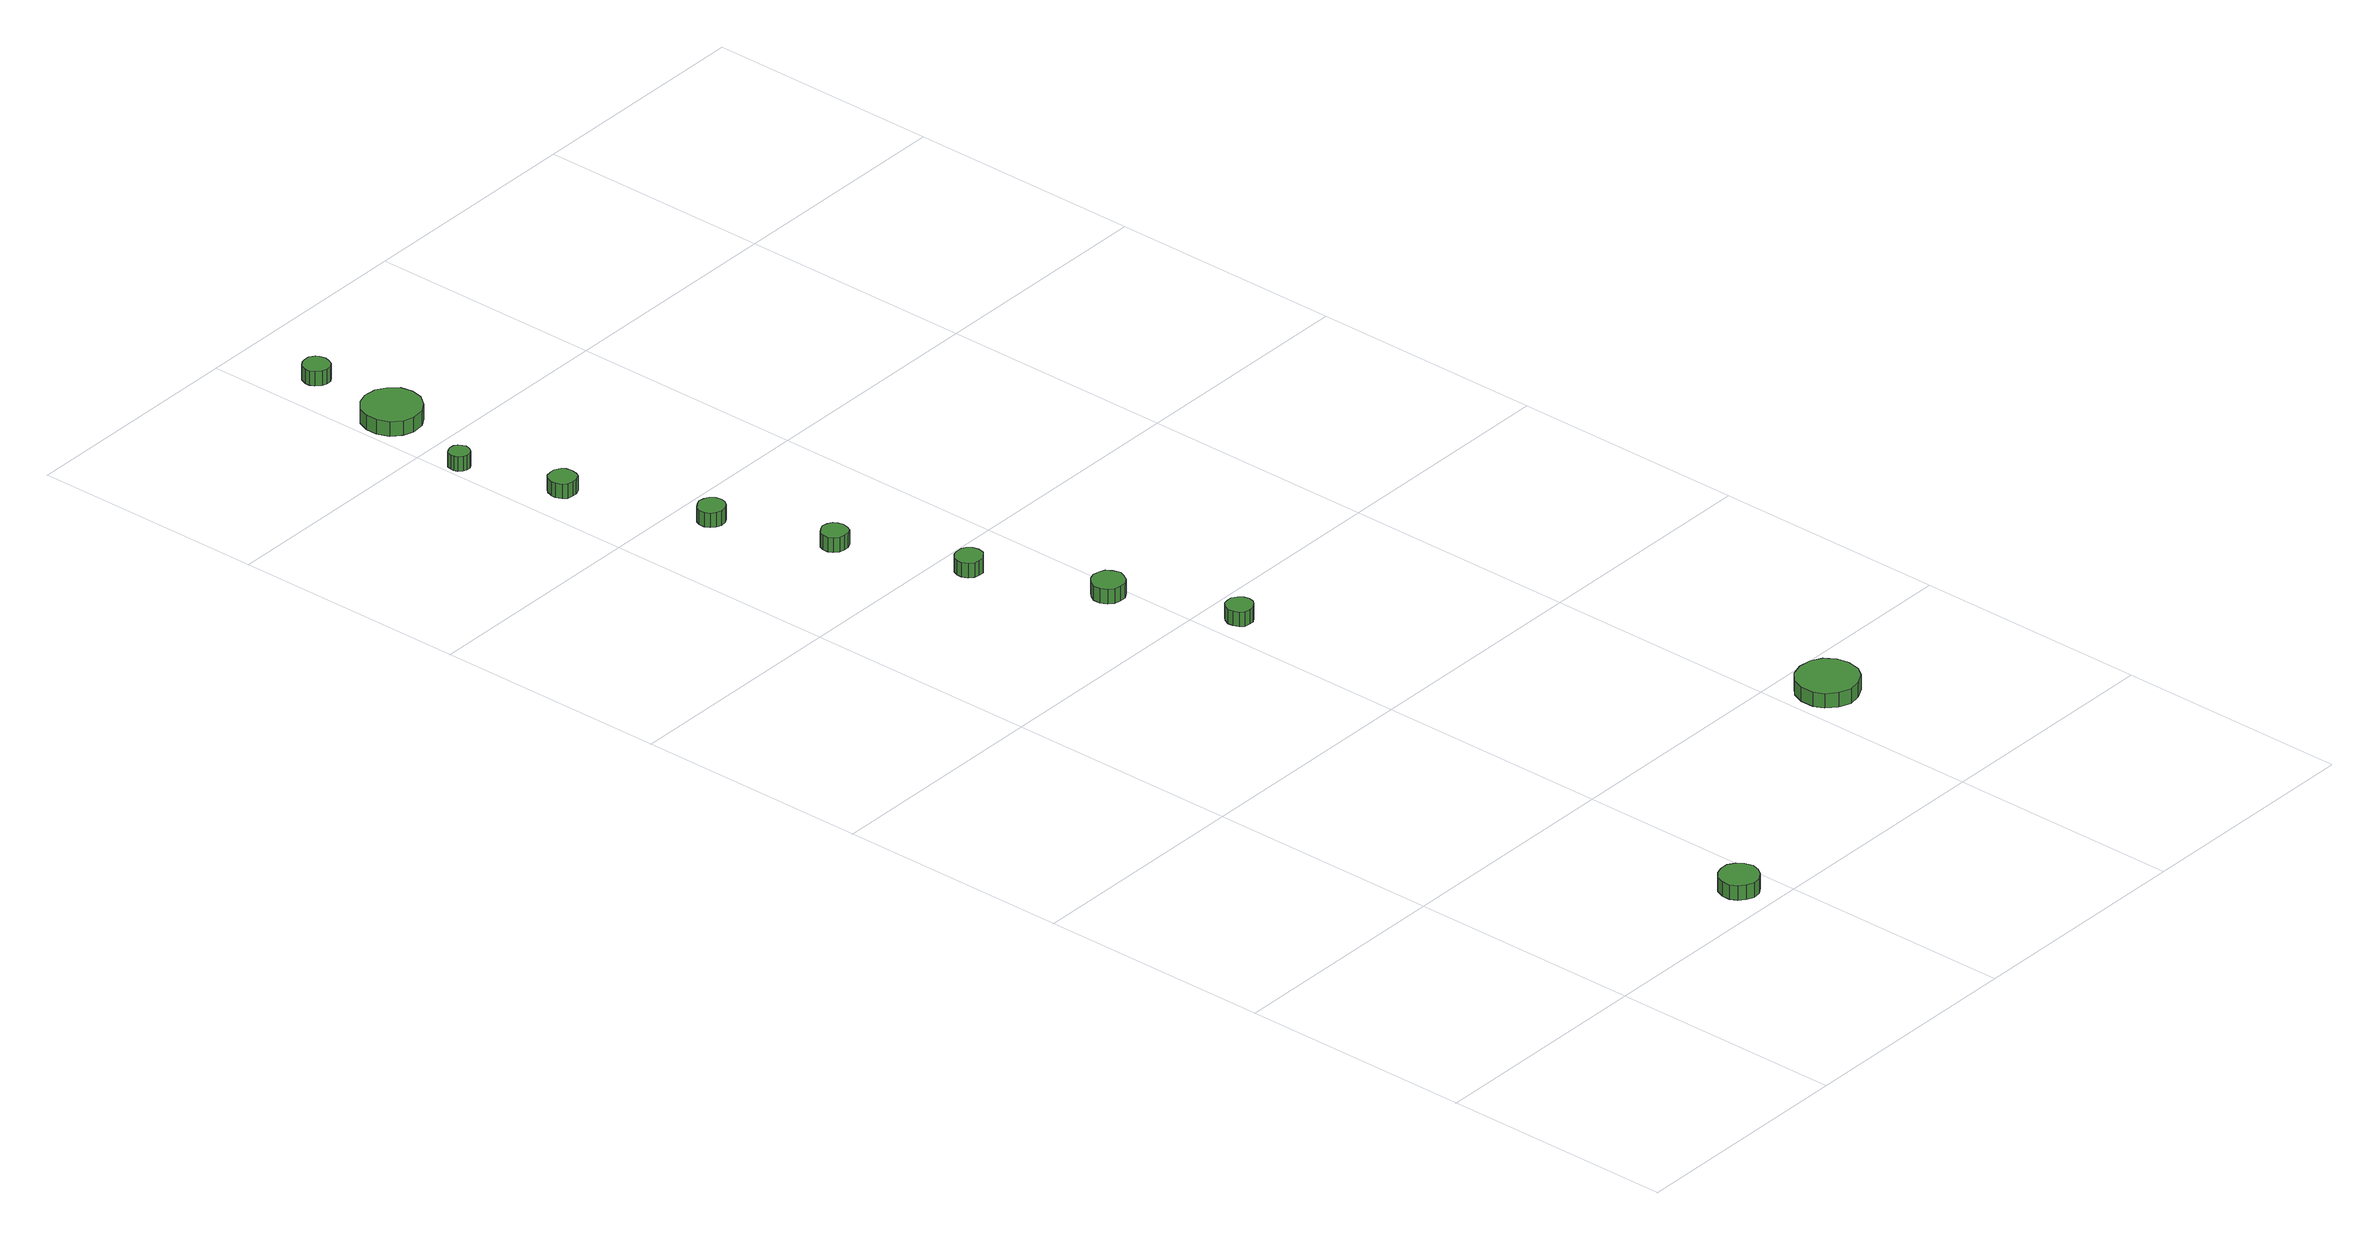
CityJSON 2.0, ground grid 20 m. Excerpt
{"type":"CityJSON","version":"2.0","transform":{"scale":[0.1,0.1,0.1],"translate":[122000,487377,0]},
"CityObjects":{
"tree1":{"type":"SolitaryVegetationObject","attributes":{"function":"something"},"geometry":[{"type":"MultiSurface","lod":"1","boundaries":[[[0,1,2,3,4,5,6,7,8,9,10,11,12,13,14]],[[15,16,17,18,19,20,21,22,23,24,25,26,27,28,29]],[[0,29,28,1]],[[1,28,27,2]],[[2,27,26,3]],[[3,26,25,4]],[[4,25,24,5]],[[5,24,23,6]],[[6,23,22,7]],[[7,22,21,8]],[[8,21,20,9]],[[9,20,19,10]],[[10,19,18,11]],[[11,18,17,12]],[[12,17,16,13]],[[13,16,15,14]],[[14,15,29,0]]]}]},
"tree2":{"type":"SolitaryVegetationObject","attributes":{"function":"something"},"geometry":[{"type":"MultiSurface","lod":"1","boundaries":[[[30,31,32,33,34,35,36,37,38,39,40,41,42,43,44]],[[45,46,47,48,49,50,51,52,53,54,55,56,57,58,59]],[[30,59,58,31]],[[31,58,57,32]],[[32,57,56,33]],[[33,56,55,34]],[[34,55,54,35]],[[35,54,53,36]],[[36,53,52,37]],[[37,52,51,38]],[[38,51,50,39]],[[39,50,49,40]],[[40,49,48,41]],[[41,48,47,42]],[[42,47,46,43]],[[43,46,45,44]],[[44,45,59,30]]]}]},
"tree3":{"type":"SolitaryVegetationObject","attributes":{"function":"something"},"geometry":[{"type":"MultiSurface","lod":"1","boundaries":[[[60,61,62,63,64,65,66,67,68,69,70,71,72,73,74]],[[75,76,77,78,79,80,81,82,83,84,85,86,87,88,89]],[[60,89,88,61]],[[61,88,87,62]],[[62,87,86,63]],[[63,86,85,64]],[[64,85,84,65]],[[65,84,83,66]],[[66,83,82,67]],[[67,82,81,68]],[[68,81,80,69]],[[69,80,79,70]],[[70,79,78,71]],[[71,78,77,72]],[[72,77,76,73]],[[73,76,75,74]],[[74,75,89,60]]]}]},
"tree4":{"type":"SolitaryVegetationObject","attributes":{"function":"something"},"geometry":[{"type":"MultiSurface","lod":"1","boundaries":[[[90,91,92,93,94,95,96,97,98,99,100,101,102,103,104]],[[105,106,107,108,109,110,111,112,113,114,115,116,117,118,119]],[[90,119,118,91]],[[91,118,117,92]],[[92,117,116,93]],[[93,116,115,94]],[[94,115,114,95]],[[95,114,113,96]],[[96,113,112,97]],[[97,112,111,98]],[[98,111,110,99]],[[99,110,109,100]],[[100,109,108,101]],[[101,108,107,102]],[[102,107,106,103]],[[103,106,105,104]],[[104,105,119,90]]]}]},
"tree5":{"type":"SolitaryVegetationObject","attributes":{"function":"something"},"geometry":[{"type":"MultiSurface","lod":"1","boundaries":[[[120,121,122,123,124,125,126,127,128,129,130,131,132,133,134]],[[135,136,137,138,139,140,141,142,143,144,145,146,147,148,149]],[[120,149,148,121]],[[121,148,147,122]],[[122,147,146,123]],[[123,146,145,124]],[[124,145,144,125]],[[125,144,143,126]],[[126,143,142,127]],[[127,142,141,128]],[[128,141,140,129]],[[129,140,139,130]],[[130,139,138,131]],[[131,138,137,132]],[[132,137,136,133]],[[133,136,135,134]],[[134,135,149,120]]]}]},
"tree6":{"type":"SolitaryVegetationObject","attributes":{"function":"something"},"geometry":[{"type":"MultiSurface","lod":"1","boundaries":[[[150,151,152,153,154,155,156,157,158,159,160,161,162,163,164]],[[165,166,167,168,169,170,171,172,173,174,175,176,177,178,179]],[[150,179,178,151]],[[151,178,177,152]],[[152,177,176,153]],[[153,176,175,154]],[[154,175,174,155]],[[155,174,173,156]],[[156,173,172,157]],[[157,172,171,158]],[[158,171,170,159]],[[159,170,169,160]],[[160,169,168,161]],[[161,168,167,162]],[[162,167,166,163]],[[163,166,165,164]],[[164,165,179,150]]]}]},
"tree7":{"type":"SolitaryVegetationObject","attributes":{"function":"something"},"geometry":[{"type":"MultiSurface","lod":"1","boundaries":[[[180,181,182,183,184,185,186,187,188,189,190,191,192,193,194]],[[195,196,197,198,199,200,201,202,203,204,205,206,207,208,209]],[[180,209,208,181]],[[181,208,207,182]],[[182,207,206,183]],[[183,206,205,184]],[[184,205,204,185]],[[185,204,203,186]],[[186,203,202,187]],[[187,202,201,188]],[[188,201,200,189]],[[189,200,199,190]],[[190,199,198,191]],[[191,198,197,192]],[[192,197,196,193]],[[193,196,195,194]],[[194,195,209,180]]]}]},
"tree8":{"type":"SolitaryVegetationObject","attributes":{"function":"something"},"geometry":[{"type":"MultiSurface","lod":"1","boundaries":[[[210,211,212,213,214,215,216,217,218,219,220,221,222,223,224]],[[225,226,227,228,229,230,231,232,233,234,235,236,237,238,239]],[[210,239,238,211]],[[211,238,237,212]],[[212,237,236,213]],[[213,236,235,214]],[[214,235,234,215]],[[215,234,233,216]],[[216,233,232,217]],[[217,232,231,218]],[[218,231,230,219]],[[219,230,229,220]],[[220,229,228,221]],[[221,228,227,222]],[[222,227,226,223]],[[223,226,225,224]],[[224,225,239,210]]]}]},
"tree9":{"type":"SolitaryVegetationObject","attributes":{"function":"something"},"geometry":[{"type":"MultiSurface","lod":"1","boundaries":[[[240,241,242,243,244,245,246,247,248,249,250,251,252,253,254]],[[255,256,257,258,259,260,261,262,263,264,265,266,267,268,269]],[[240,269,268,241]],[[241,268,267,242]],[[242,267,266,243]],[[243,266,265,244]],[[244,265,264,245]],[[245,264,263,246]],[[246,263,262,247]],[[247,262,261,248]],[[248,261,260,249]],[[249,260,259,250]],[[250,259,258,251]],[[251,258,257,252]],[[252,257,256,253]],[[253,256,255,254]],[[254,255,269,240]]]}]},
"tree10":{"type":"SolitaryVegetationObject","attributes":{"function":"something"},"geometry":[{"type":"MultiSurface","lod":"1","boundaries":[[[270,271,272,273,274,275,276,277,278,279,280,281,282,283,284]],[[285,286,287,288,289,290,291,292,293,294,295,296,297,298,299]],[[270,299,298,271]],[[271,298,297,272]],[[272,297,296,273]],[[273,296,295,274]],[[274,295,294,275]],[[275,294,293,276]],[[276,293,292,277]],[[277,292,291,278]],[[278,291,290,279]],[[279,290,289,280]],[[280,289,288,281]],[[281,288,287,282]],[[282,287,286,283]],[[283,286,285,284]],[[284,285,299,270]]]}]},
"tree11":{"type":"SolitaryVegetationObject","attributes":{"function":"something"},"geometry":[{"type":"MultiSurface","lod":"1","boundaries":[[[300,301,302,303,304,305,306,307,308,309,310,311,312,313,314]],[[315,316,317,318,319,320,321,322,323,324,325,326,327,328,329]],[[300,329,328,301]],[[301,328,327,302]],[[302,327,326,303]],[[303,326,325,304]],[[304,325,324,305]],[[305,324,323,306]],[[306,323,322,307]],[[307,322,321,308]],[[308,321,320,309]],[[309,320,319,310]],[[310,319,318,311]],[[311,318,317,312]],[[312,317,316,313]],[[313,316,315,314]],[[314,315,329,300]]]}]}
},
"vertices":[
[181,24,21],[179,31,21],[175,36,21],[169,40,21],[162,40,21],[156,38,21],[151,34,21],[148,27,21],[148,20,21],[151,14,21],[156,10,21],[162,7,21],[169,8,21],[175,12,21],[179,17,21],[179,17,8],[175,12,8],[169,8,8],[162,7,8],[156,10,8],[151,14,8],[148,20,8],[148,27,8],[151,34,8],[156,38,8],[162,40,8],[169,40,8],[175,36,8],[179,31,8],[181,24,8],
[44,1083,15],[43,1088,15],[41,1091,15],[36,1094,15],[32,1094,15],[27,1093,15],[24,1090,15],[22,1085,15],[22,1081,15],[24,1076,15],[27,1073,15],[32,1072,15],[36,1072,15],[41,1074,15],[43,1078,15],[43,1078,2],[41,1074,2],[36,1072,2],[32,1072,2],[27,1073,2],[24,1076,2],[22,1081,2],[22,1085,2],[24,1090,2],[27,1093,2],[32,1094,2],[36,1094,2],[41,1091,2],[43,1088,2],[44,1083,2],
[19,1167,15],[18,1170,15],[16,1173,15],[13,1175,15],[9,1175,15],[6,1174,15],[3,1172,15],[2,1168,15],[2,1165,15],[3,1162,15],[6,1159,15],[9,1158,15],[13,1158,15],[16,1160,15],[18,1163,15],[18,1163,2],[16,1160,2],[13,1158,2],[9,1158,2],[6,1159,2],[3,1162,2],[2,1165,2],[2,1168,2],[3,1172,2],[6,1174,2],[9,1175,2],[13,1175,2],[16,1173,2],[18,1170,2],[19,1167,2],
[88,971,13],[87,976,13],[84,980,13],[80,982,13],[75,983,13],[71,981,13],[67,978,13],[65,974,13],[65,969,13],[67,965,13],[71,962,13],[75,960,13],[80,961,13],[84,963,13],[87,967,13],[87,967,0],[84,963,0],[80,961,0],[75,960,0],[71,962,0],[67,965,0],[65,969,0],[65,974,0],[67,978,0],[71,981,0],[75,983,0],[80,982,0],[84,980,0],[87,976,0],[88,971,0],
[120,877,13],[119,881,13],[117,885,13],[113,887,13],[108,888,13],[104,886,13],[100,883,13],[98,879,13],[98,874,13],[100,870,13],[104,867,13],[108,866,13],[113,866,13],[117,868,13],[119,872,13],[119,872,0],[117,868,0],[113,866,0],[108,866,0],[104,867,0],[100,870,0],[98,874,0],[98,879,0],[100,883,0],[104,886,0],[108,888,0],[113,887,0],[117,885,0],[119,881,0],[120,877,0],
[159,775,13],[158,780,13],[155,784,13],[151,786,13],[146,786,13],[142,785,13],[138,782,13],[136,777,13],[136,773,13],[138,768,13],[142,765,13],[146,764,13],[151,764,13],[155,767,13],[158,770,13],[158,770,0],[155,767,0],[151,764,0],[146,764,0],[142,765,0],[138,768,0],[136,773,0],[136,777,0],[138,782,0],[142,785,0],[146,786,0],[151,786,0],[155,784,0],[158,780,0],[159,775,0],
[203,671,13],[201,677,13],[198,682,13],[193,684,13],[187,685,13],[182,683,13],[178,679,13],[175,674,13],[175,668,13],[178,663,13],[182,659,13],[187,658,13],[193,658,13],[198,661,13],[201,666,13],[201,666,0],[198,661,0],[193,658,0],[187,658,0],[182,659,0],[178,663,0],[175,668,0],[175,674,0],[178,679,0],[182,683,0],[187,685,0],[193,684,0],[198,682,0],[201,677,0],[203,671,0],
[236,571,14],[235,575,14],[232,579,14],[228,582,14],[224,582,14],[219,581,14],[216,578,14],[214,573,14],[214,569,14],[216,564,14],[219,561,14],[224,560,14],[228,560,14],[232,563,14],[235,566,14],[235,566,1],[232,563,1],[228,560,1],[224,560,1],[219,561,1],[216,564,1],[214,569,1],[214,573,1],[216,578,1],[219,581,1],[224,582,1],[228,582,1],[232,579,1],[235,575,1],[236,571,1],
[53,1249,15],[51,1259,15],[44,1267,15],[36,1272,15],[25,1273,15],[16,1270,15],[8,1263,15],[4,1254,15],[4,1244,15],[8,1234,15],[16,1227,15],[25,1224,15],[36,1225,15],[44,1230,15],[51,1239,15],[51,1239,2],[44,1230,2],[36,1225,2],[25,1224,2],[16,1227,2],[8,1234,2],[4,1244,2],[4,1254,2],[8,1263,2],[16,1270,2],[25,1273,2],[36,1272,2],[44,1267,2],[51,1259,2],[53,1249,2],
[48,1331,14],[47,1336,14],[45,1339,14],[41,1342,14],[36,1342,14],[32,1341,14],[28,1338,14],[26,1333,14],[26,1329,14],[28,1325,14],[32,1321,14],[36,1320,14],[41,1320,14],[45,1323,14],[47,1327,14],[47,1327,1],[45,1323,1],[41,1320,1],[36,1320,1],[32,1321,1],[28,1325,1],[26,1329,1],[26,1333,1],[28,1338,1],[32,1341,1],[36,1342,1],[41,1342,1],[45,1339,1],[47,1336,1],[48,1331,1],
[453,157,19],[451,167,19],[445,176,19],[436,181,19],[425,182,19],[415,179,19],[407,172,19],[403,162,19],[403,151,19],[407,142,19],[415,135,19],[425,131,19],[436,133,19],[445,138,19],[451,146,19],[451,146,6],[445,138,6],[436,133,6],[425,131,6],[415,135,6],[407,142,6],[403,151,6],[403,162,6],[407,172,6],[415,179,6],[425,182,6],[436,181,6],[445,176,6],[451,167,6],[453,157,6]
]}
